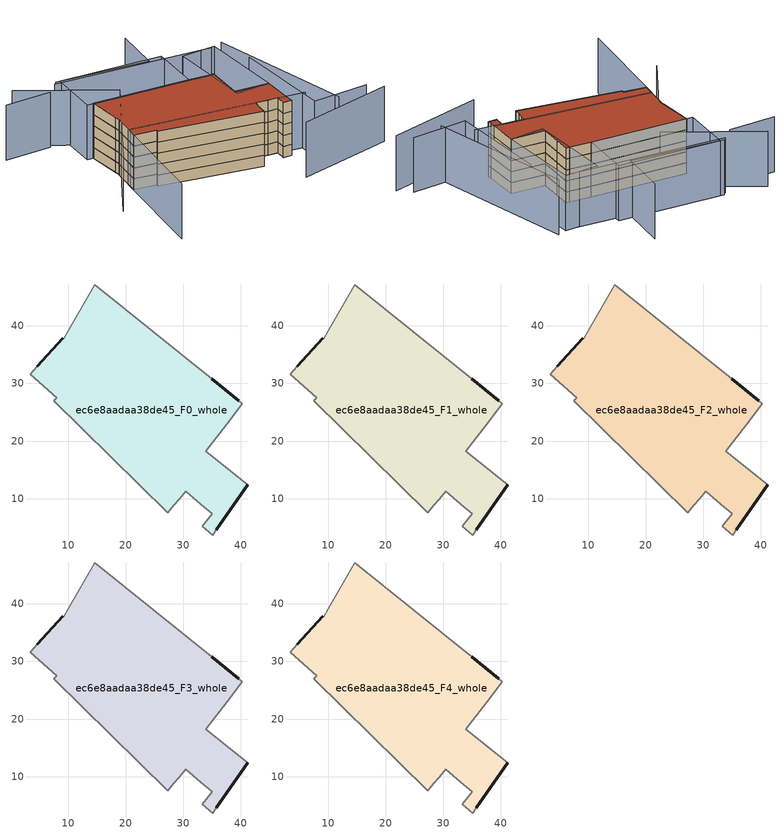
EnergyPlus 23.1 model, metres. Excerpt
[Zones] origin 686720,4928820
ec6e8aadaa38de45_F0_whole
 floor ground (EU_floor_Construction): 35.75,4.62 41.2,12.44 33.9,18.26 37.56,22.95 40.23,26.51 39.58,27.02 34.95,30.86 14.57,47.11 10.01,39.17 9.19,37.74 9.01,37.88 4.61,32.99 3.38,31.61 7.97,27.48 7.46,27.03 27.24,7.57 28.29,8.81 29.26,9.93 30.41,11.25 33.02,9 34.98,7.34 33.23,5.19 35.1,3.68 z0
 wall outside (EU_wall_Construction): 34.95,30.86 39.58,27.02 / 41.2,12.44 35.75,4.62 / 4.61,32.99 9.01,37.88 z0:3
 wall adiabatic (EU_wall_Construction): 9.01,37.88 9.19,37.74 10.01,39.17 14.57,47.11 34.95,30.86 / 39.58,27.02 40.23,26.51 37.56,22.95 33.9,18.26 41.2,12.44 / 35.75,4.62 35.1,3.68 33.23,5.19 34.98,7.34 33.02,9 30.41,11.25 29.26,9.93 28.29,8.81 27.24,7.57 7.46,27.03 7.97,27.48 3.38,31.61 4.61,32.99 z0:3
ec6e8aadaa38de45_F1_whole
 floor to ec6e8aadaa38de45_F0_whole (EU_floor_Construction): 35.75,4.62 41.2,12.44 33.9,18.26 37.56,22.95 40.23,26.51 39.58,27.02 34.95,30.86 14.57,47.11 10.01,39.17 9.19,37.74 9.01,37.88 4.61,32.99 3.38,31.61 7.97,27.48 7.46,27.03 27.24,7.57 28.29,8.81 29.26,9.93 30.41,11.25 33.02,9 34.98,7.34 33.23,5.19 35.1,3.68 z3
 wall outside (EU_wall_Construction): 34.95,30.86 39.58,27.02 / 41.2,12.44 35.75,4.62 / 4.61,32.99 9.01,37.88 z3:6
 wall adiabatic (EU_wall_Construction): 9.01,37.88 9.19,37.74 10.01,39.17 14.57,47.11 34.95,30.86 / 39.58,27.02 40.23,26.51 37.56,22.95 33.9,18.26 41.2,12.44 / 35.75,4.62 35.1,3.68 33.23,5.19 34.98,7.34 33.02,9 30.41,11.25 29.26,9.93 28.29,8.81 27.24,7.57 7.46,27.03 7.97,27.48 3.38,31.61 4.61,32.99 z3:6
ec6e8aadaa38de45_F2_whole
 floor to ec6e8aadaa38de45_F1_whole (EU_floor_Construction): 35.75,4.62 41.2,12.44 33.9,18.26 37.56,22.95 40.23,26.51 39.58,27.02 34.95,30.86 14.57,47.11 10.01,39.17 9.19,37.74 9.01,37.88 4.61,32.99 3.38,31.61 7.97,27.48 7.46,27.03 27.24,7.57 28.29,8.81 29.26,9.93 30.41,11.25 33.02,9 34.98,7.34 33.23,5.19 35.1,3.68 z6
 wall outside (EU_wall_Construction): 34.95,30.86 39.58,27.02 / 41.2,12.44 35.75,4.62 / 4.61,32.99 9.01,37.88 z6:9
 wall adiabatic (EU_wall_Construction): 9.01,37.88 9.19,37.74 10.01,39.17 14.57,47.11 34.95,30.86 / 39.58,27.02 40.23,26.51 37.56,22.95 33.9,18.26 41.2,12.44 / 35.75,4.62 35.1,3.68 33.23,5.19 34.98,7.34 33.02,9 30.41,11.25 29.26,9.93 28.29,8.81 27.24,7.57 7.46,27.03 7.97,27.48 3.38,31.61 4.61,32.99 z6:9
ec6e8aadaa38de45_F3_whole
 floor to ec6e8aadaa38de45_F2_whole (EU_floor_Construction): 35.75,4.62 41.2,12.44 33.9,18.26 37.56,22.95 40.23,26.51 39.58,27.02 34.95,30.86 14.57,47.11 10.01,39.17 9.19,37.74 9.01,37.88 4.61,32.99 3.38,31.61 7.97,27.48 7.46,27.03 27.24,7.57 28.29,8.81 29.26,9.93 30.41,11.25 33.02,9 34.98,7.34 33.23,5.19 35.1,3.68 z9
 wall outside (EU_wall_Construction): 34.95,30.86 39.58,27.02 / 41.2,12.44 35.75,4.62 / 4.61,32.99 9.01,37.88 z9:12
 wall adiabatic (EU_wall_Construction): 9.01,37.88 9.19,37.74 10.01,39.17 14.57,47.11 34.95,30.86 / 39.58,27.02 40.23,26.51 37.56,22.95 33.9,18.26 41.2,12.44 / 35.75,4.62 35.1,3.68 33.23,5.19 34.98,7.34 33.02,9 30.41,11.25 29.26,9.93 28.29,8.81 27.24,7.57 7.46,27.03 7.97,27.48 3.38,31.61 4.61,32.99 z9:12
ec6e8aadaa38de45_F4_whole
 floor to ec6e8aadaa38de45_F3_whole (EU_floor_Construction): 35.75,4.62 41.2,12.44 33.9,18.26 37.56,22.95 40.23,26.51 39.58,27.02 34.95,30.86 14.57,47.11 10.01,39.17 9.19,37.74 9.01,37.88 4.61,32.99 3.38,31.61 7.97,27.48 7.46,27.03 27.24,7.57 28.29,8.81 29.26,9.93 30.41,11.25 33.02,9 34.98,7.34 33.23,5.19 35.1,3.68 z12
 wall outside (EU_wall_Construction): 34.95,30.86 39.58,27.02 / 41.2,12.44 35.75,4.62 / 4.61,32.99 9.01,37.88 z12:15
 wall adiabatic (EU_wall_Construction): 9.01,37.88 9.19,37.74 10.01,39.17 14.57,47.11 34.95,30.86 / 39.58,27.02 40.23,26.51 37.56,22.95 33.9,18.26 41.2,12.44 / 35.75,4.62 35.1,3.68 33.23,5.19 34.98,7.34 33.02,9 30.41,11.25 29.26,9.93 28.29,8.81 27.24,7.57 7.46,27.03 7.97,27.48 3.38,31.61 4.61,32.99 z12:15
 roof outside (EU_roof_Construction): 34.95,30.86 39.58,27.02 40.23,26.51 37.56,22.95 33.9,18.26 41.2,12.44 35.75,4.62 35.1,3.68 33.23,5.19 34.98,7.34 33.02,9 30.41,11.25 29.26,9.93 28.29,8.81 27.24,7.57 7.46,27.03 7.97,27.48 3.38,31.61 4.61,32.99 9.01,37.88 9.19,37.74 10.01,39.17 14.57,47.11 z15
shading: 26.11,-3.96 50.82,-13.76 / 49.9,-9.5 36.97,-1.46 / 36.97,-1.46 51.68,22.18 / 41.52,-5.92 56.17,31.44 / -15.2,10.94 5.42,33.89 / 5.42,33.89 40.39,2.47 / 12.76,67.75 23.72,44.17 / 23.72,44.17 -7.84,29.5 / 52.43,32.44 20.06,59.72 / 15.75,59.03 5.28,66.1 / 48.68,53.46 40.07,43.42 / 40.07,43.42 20.98,59.78 / 53.62,32.16 41.2,12.44 / 41.2,12.44 33.35,17.38 / 33.35,17.38 45.77,37.1 / 45.77,37.1 53.62,32.16 / 34.95,30.86 13.22,48.19 / 13.22,48.19 21.94,59.13 / 21.94,59.13 43.67,41.8 / 43.67,41.8 34.95,30.86 z0:15
[Building]
EU S2 Campaign: North Axis=0; Terrain=City; Solar Distribution=FullExterior
[Site:Location]
Bologna: Latitude=44.5; Longitude=11.25; Time Zone=1; Elevation=37
[SizingPeriod:WeatherFileDays]
AnnualSizingPeriod: Begin Month=1; Begin Day of Month=1; End Month=12; End Day of Month=31; Day of Week for Start Day=Monday; Use Weather File Daylight Saving Period=No; Use Weather File Rain and Snow Indicators=No
[MATERIAL]
EU_InternalMass_Material: Roughness=MediumRough; Thickness=0.1; Conductivity=1; Density=1800; Specific Heat=900; Thermal Absorptance=0.9; Solar Absorptance=0.7; Visible Absorptance=0.7
[MATERIAL:NOMASS] Roughness=MediumRough; Thermal Absorptance=0.9; Solar Absorptance=0.7; Visible Absorptance=0.7
Name | Thermal Resistance
EU_wall_NoMass | 0.905828
EU_roof_NoMass | 0.37593
EU_floor_NoMass | 0.67114
[CONSTRUCTION]
EU_wall_Construction: EU_wall_NoMass
EU_roof_Construction: EU_roof_NoMass
EU_floor_Construction: EU_floor_NoMass
EU_InternalMass_Construction: EU_InternalMass_Material
[ZONE] Type=1; Multiplier=1; Ceiling Height=autocalculate; Volume=2293.41; Floor Area=autocalculate; Part of Total Floor Area=Yes
ec6e8aadaa38de45_F0_whole; ec6e8aadaa38de45_F1_whole; ec6e8aadaa38de45_F2_whole; ec6e8aadaa38de45_F3_whole; ec6e8aadaa38de45_F4_whole
[INTERNALMASS] Construction=EU_InternalMass_Construction; Surface Area=667.644
Name | Zone or ZoneList
ec6e8aadaa38de45_F0_whole_EU_InternalMass | ec6e8aadaa38de45_F0_whole
ec6e8aadaa38de45_F1_whole_EU_InternalMass | ec6e8aadaa38de45_F1_whole
ec6e8aadaa38de45_F2_whole_EU_InternalMass | ec6e8aadaa38de45_F2_whole
ec6e8aadaa38de45_F3_whole_EU_InternalMass | ec6e8aadaa38de45_F3_whole
ec6e8aadaa38de45_F4_whole_EU_InternalMass | ec6e8aadaa38de45_F4_whole
[OTHEREQUIPMENT] Fuel Type=Electricity; Design Level Calculation Method=Watts/Area; Power per Zone Floor Area=1; Fraction Latent=0; Fraction Radiant=0; Fraction Lost=0; Carbon Dioxide Generation Rate=0; EndUse Subcategory=EU_Step8_InternalGains
Name | Zone or ZoneList or Space or SpaceList | Schedule
EU_Step8_InternalGain_ec6e8aadaa38de45_F0_whole_f000 | ec6e8aadaa38de45_F0_whole | EU_Step8_GainSchedule_ec6e8aadaa38de45_F0_whole_f000
EU_Step8_InternalGain_ec6e8aadaa38de45_F1_whole_f000 | ec6e8aadaa38de45_F1_whole | EU_Step8_GainSchedule_ec6e8aadaa38de45_F1_whole_f000
EU_Step8_InternalGain_ec6e8aadaa38de45_F2_whole_f000 | ec6e8aadaa38de45_F2_whole | EU_Step8_GainSchedule_ec6e8aadaa38de45_F2_whole_f000
EU_Step8_InternalGain_ec6e8aadaa38de45_F3_whole_f000 | ec6e8aadaa38de45_F3_whole | EU_Step8_GainSchedule_ec6e8aadaa38de45_F3_whole_f000
EU_Step8_InternalGain_ec6e8aadaa38de45_F4_whole_f000 | ec6e8aadaa38de45_F4_whole | EU_Step8_GainSchedule_ec6e8aadaa38de45_F4_whole_f000
[ZONEVENTILATION:DESIGNFLOWRATE] Schedule=EU_AlwaysOn; Design Flow Rate Calculation Method=AirChanges/Hour; Air Changes per Hour=0.73129; Ventilation Type=Natural; Fan Pressure Rise=0; Fan Total Efficiency=1; Constant Term Coefficient=1; Temperature Term Coefficient=0; Velocity Term Coefficient=0; Velocity Squared Term Coefficient=0; Minimum Indoor Temperature=-100; Maximum Indoor Temperature=100; Delta Temperature=-100; Minimum Outdoor Temperature=-100; Maximum Outdoor Temperature=100; Maximum Wind Speed=40
Name | Zone or ZoneList or Space or SpaceList
EU_ConstantAir_ec6e8aadaa38de45_F0_whole | ec6e8aadaa38de45_F0_whole
EU_ConstantAir_ec6e8aadaa38de45_F1_whole | ec6e8aadaa38de45_F1_whole
EU_ConstantAir_ec6e8aadaa38de45_F2_whole | ec6e8aadaa38de45_F2_whole
EU_ConstantAir_ec6e8aadaa38de45_F3_whole | ec6e8aadaa38de45_F3_whole
EU_ConstantAir_ec6e8aadaa38de45_F4_whole | ec6e8aadaa38de45_F4_whole
[HVACTEMPLATE:THERMOSTAT] Constant Heating Setpoint=20; Constant Cooling Setpoint=50
EU_HeatOnly_ec6e8aadaa38de45_F0_whole; EU_HeatOnly_ec6e8aadaa38de45_F1_whole; EU_HeatOnly_ec6e8aadaa38de45_F2_whole; EU_HeatOnly_ec6e8aadaa38de45_F3_whole; EU_HeatOnly_ec6e8aadaa38de45_F4_whole
[HVACTEMPLATE:ZONE:IDEALLOADSAIRSYSTEM] System Availability Schedule=EU_AlwaysOn; Maximum Heating Supply Air Temperature=50; Minimum Cooling Supply Air Temperature=13; Maximum Heating Supply Air Humidity Ratio=0.0156; Minimum Cooling Supply Air Humidity Ratio=0.0077; Heating Limit=NoLimit; Cooling Limit=NoLimit; Heating Availability Schedule=EU_AlwaysOn; Cooling Availability Schedule=EU_CoolingOff; Dehumidification Control Type=ConstantSensibleHeatRatio; Cooling Sensible Heat Ratio=0.7; Dehumidification Setpoint=60; Humidification Control Type=None; Humidification Setpoint=30; Outdoor Air Method=None; Outdoor Air Flow Rate per Person=0.00944; Outdoor Air Flow Rate per Zone Floor Area=0; Outdoor Air Flow Rate per Zone=0; Demand Controlled Ventilation Type=None; Outdoor Air Economizer Type=NoEconomizer; Heat Recovery Type=None; Sensible Heat Recovery Effectiveness=0.7; Latent Heat Recovery Effectiveness=0.65
Name | Template Thermostat
ec6e8aadaa38de45_F0_whole | EU_HeatOnly_ec6e8aadaa38de45_F0_whole
ec6e8aadaa38de45_F1_whole | EU_HeatOnly_ec6e8aadaa38de45_F1_whole
ec6e8aadaa38de45_F2_whole | EU_HeatOnly_ec6e8aadaa38de45_F2_whole
ec6e8aadaa38de45_F3_whole | EU_HeatOnly_ec6e8aadaa38de45_F3_whole
ec6e8aadaa38de45_F4_whole | EU_HeatOnly_ec6e8aadaa38de45_F4_whole
[SIZING:ZONE] Zone Cooling Design Supply Air Temperature Input Method=SupplyAirTemperature; Zone Cooling Design Supply Air Temperature=13; Zone Heating Design Supply Air Temperature Input Method=SupplyAirTemperature; Zone Heating Design Supply Air Temperature=50; Zone Cooling Design Supply Air Humidity Ratio=0.008; Zone Heating Design Supply Air Humidity Ratio=0.008; Cooling Design Air Flow Method=DesignDay; Cooling Design Air Flow Rate=0; Cooling Minimum Air Flow per Zone Floor Area=0.000762; Cooling Minimum Air Flow=0; Cooling Minimum Air Flow Fraction=0.2; Heating Design Air Flow Method=DesignDay; Heating Design Air Flow Rate=0; Heating Maximum Air Flow per Zone Floor Area=0.002032; Heating Maximum Air Flow=0.141576; Heating Maximum Air Flow Fraction=0.3; Account for Dedicated Outdoor Air System=No; Dedicated Outdoor Air System Control Strategy=NeutralSupplyAir; Dedicated Outdoor Air Low Setpoint Temperature for Design=autosize; Dedicated Outdoor Air High Setpoint Temperature for Design=autosize; Zone Load Sizing Method=Sensible Load Only No Latent Load; Zone Latent Cooling Design Supply Air Humidity Ratio Input Method=HumidityRatioDifference; Zone Cooling Design Supply Air Humidity Ratio Difference=0.005; Zone Latent Heating Design Supply Air Humidity Ratio Input Method=HumidityRatioDifference; Zone Humidification Design Supply Air Humidity Ratio Difference=0.005
ec6e8aadaa38de45_F0_whole; ec6e8aadaa38de45_F1_whole; ec6e8aadaa38de45_F2_whole; ec6e8aadaa38de45_F3_whole; ec6e8aadaa38de45_F4_whole
[SCHEDULE:CONSTANT]
Name | Hourly Value
EU_AlwaysOn | 1
EU_CoolingOff | 0
[SCHEDULE:FILE] Column Number=1; Rows to Skip at Top=0; Number of Hours of Data=8760; Column Separator=Comma; Interpolate to Timestep=No; Minutes per Item=60; Adjust Schedule for Daylight Savings=Yes
Name | File
EU_Step8_GainSchedule_ec6e8aadaa38de45_F0_whole_f000 | ../../schedules/ec6e8aadaa38de45/ec6e8aadaa38de45_F0_whole_f000_gain.csv
EU_Step8_GainSchedule_ec6e8aadaa38de45_F1_whole_f000 | ../../schedules/ec6e8aadaa38de45/ec6e8aadaa38de45_F1_whole_f000_gain.csv
EU_Step8_GainSchedule_ec6e8aadaa38de45_F2_whole_f000 | ../../schedules/ec6e8aadaa38de45/ec6e8aadaa38de45_F2_whole_f000_gain.csv
EU_Step8_GainSchedule_ec6e8aadaa38de45_F3_whole_f000 | ../../schedules/ec6e8aadaa38de45/ec6e8aadaa38de45_F3_whole_f000_gain.csv
EU_Step8_GainSchedule_ec6e8aadaa38de45_F4_whole_f000 | ../../schedules/ec6e8aadaa38de45/ec6e8aadaa38de45_F4_whole_f000_gain.csv
